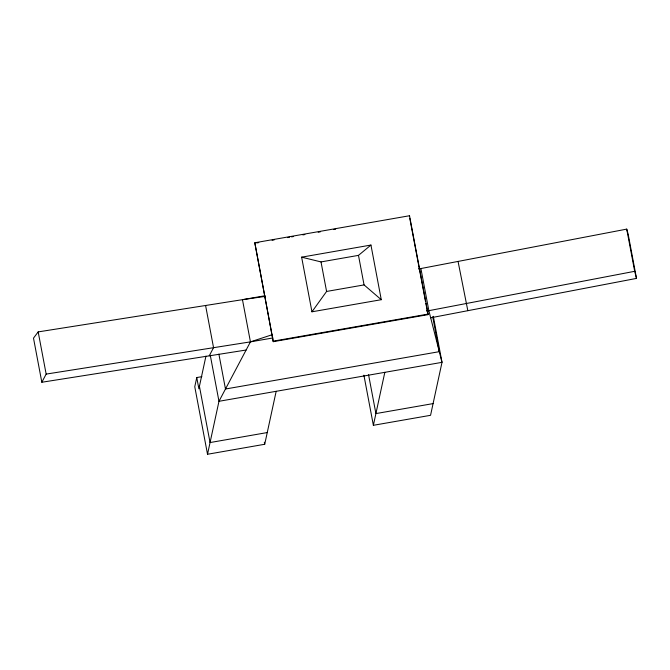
<?xml version="1.0" encoding="UTF-8"?>
<svg xmlns="http://www.w3.org/2000/svg" width="670" height="670" viewBox="0 0 670 670"><rect width="100%" height="100%" fill="white"/><g stroke="black" fill="none" stroke-linecap="round" stroke-linejoin="round"><path stroke-width="1" d="M201.863 376.657L196.762 377.545L194.769 386.749L207.524 454.26L264.717 444.269L276.166 391.314M205.95 356.105L198.881 388.801L196.762 377.545M207.524 454.26L218.973 401.297L250.438 341.868L242.465 299.674L38.182 331.901L33.5 338.124L41.833 382.252L246.116 350.025M254.801 242.758L273.26 341.675L427.979 314.657L428.105 314.096L409.521 215.74L254.801 242.758L273.26 341.675M409.395 216.301L409.521 215.74M433.314 316.315L442.007 362.344L430.559 415.308L373.374 425.299L384.823 372.336M41.833 382.252L46.155 374.095L38.182 331.901M209.233 355.845L213.554 347.688L205.581 305.495M311.952 311.801L326.591 291.45L364.061 284.909L381.272 299.699L311.952 311.801L301.626 257.163L370.946 245.053L381.272 299.699M301.626 257.163L321.014 261.92L358.484 255.371L370.946 245.053M46.155 374.095L250.438 341.868L272.204 334.707M418.851 268.938L626.726 229.115L628.167 234.274L636.5 278.402L430.668 317.798M426.815 311.064L634.691 271.308L636.5 278.402M256.727 242.959L258.779 242.607M272.095 240.279L274.147 239.919M287.464 237.59L289.515 237.239M291.567 236.878L293.611 236.518M302.84 234.91L304.884 234.55M318.208 232.222L320.252 231.87M333.576 229.542L335.628 229.182M265.027 295.73L242.465 299.674L264.977 296.442M418.842 268.871L420.894 268.511L428.867 310.704L442.007 362.344L218.973 401.297L210.28 355.267M250.438 341.868L273 337.931M273.385 341.122L428.105 314.096M267.246 432.56L210.053 442.552L199.425 386.288M433.088 403.6L375.904 413.591L368.559 374.714M426.782 310.754L428.867 310.704M467.836 310.687L458.054 261.401M626.726 229.115L634.691 271.308M432.703 316.784L439.294 351.666L225.48 389.01L218.889 354.12M409.789 218.345L425.467 301.333M425.852 303.384L427.979 314.657M358.484 255.371L364.061 284.909M363.902 375.175L373.374 425.299M321.014 261.92L326.591 291.45M264.323 442.225L264.717 444.269"/></g></svg>
